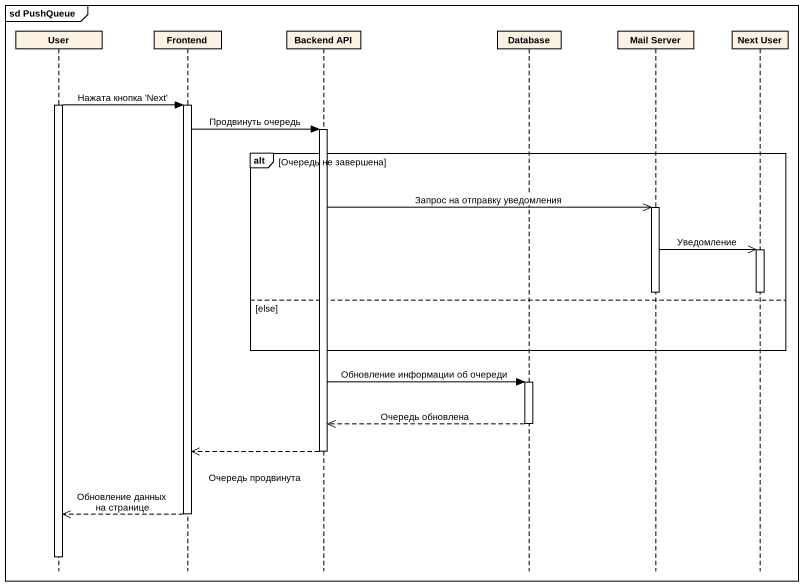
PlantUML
@startuml
mainframe sd PushQueue
hide footbox
participant User
participant Frontend
participant "Backend API" as Backend_API
participant "Database" as Database_
participant "Mail Server" as Mail_Server
participant "Next User" as Next_User

activate User
User -> Frontend : Нажата кнопка 'Next'
activate Frontend
Frontend -> Backend_API : Продвинуть очередь
activate Backend_API
alt Очередь не завершена
  Backend_API ->> Mail_Server : Запрос на отправку уведомления
  activate Mail_Server
  Mail_Server ->> Next_User : Уведомление
  activate Next_User
  deactivate Mail_Server
  deactivate Next_User
else else
end
Backend_API -> Database_ : Обновление информации об очереди
activate Database_
Database_ -->> Backend_API : Очередь обновлена
deactivate Database_
Backend_API -->> Frontend : Очередь продвинута
deactivate Backend_API
Frontend -->> User : Обновление данных на странице
deactivate Frontend
deactivate User
@enduml
